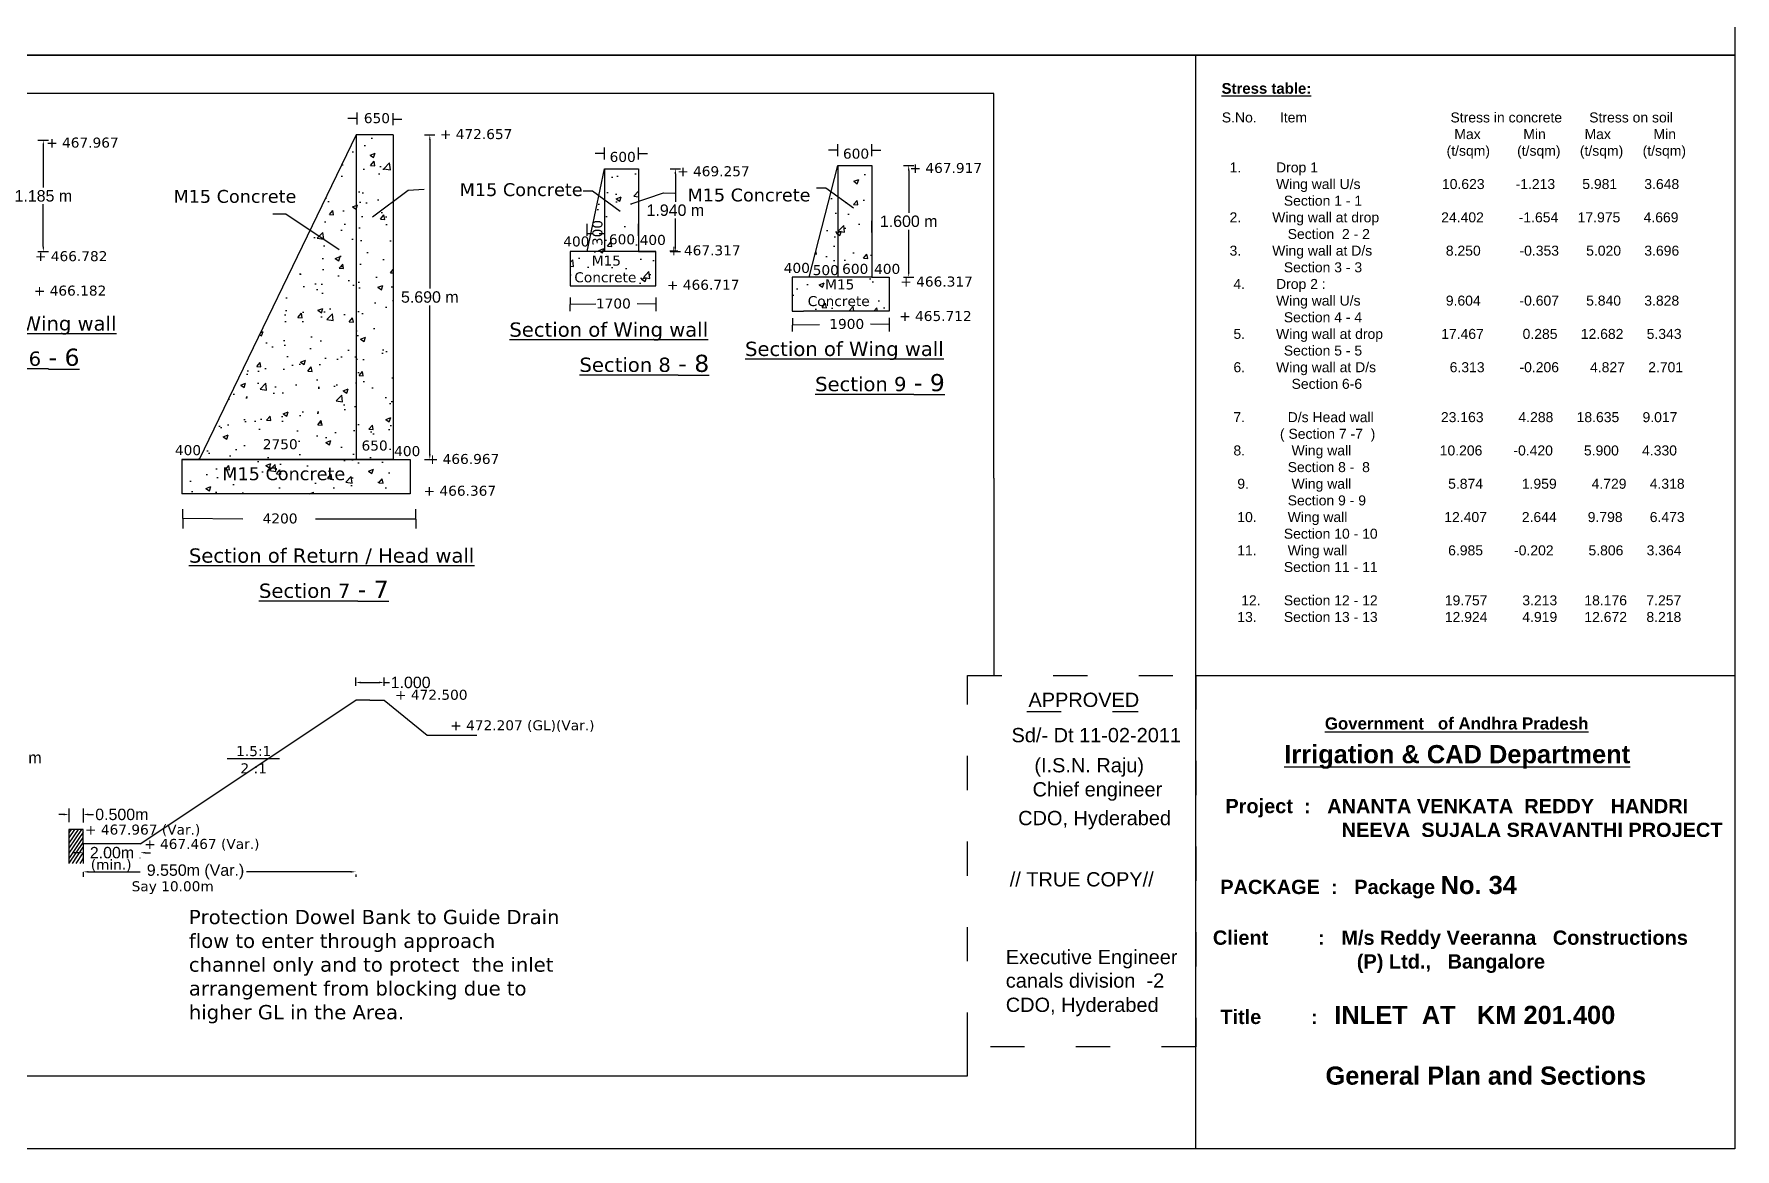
# Model space of a CAD drawing. Header units: inches. Extents: x 132 to 257, y -67 to 80.
# Drawn here: x 197.1 to 256.7, y -66.6 to -27.6 of the extents above; entities that cross this region are included whole.
import ezdxf

# ---------------------------------------------------------------- set-up
doc = ezdxf.new("R2010")
doc.units = ezdxf.units.IN
doc.header["$LTSCALE"] = 0.1
doc.header["$MEASUREMENT"] = 0
doc.linetypes.add('ACAD_ISO03W100', pattern=[30, 12, -18])
doc.styles.get("Standard").update_dxf_attribs({"font": 'arial.ttf'})
doc.dimstyles.get("Standard").update_dxf_attribs({"dimtxt": 0.4, "dimasz": 0.18, "dimexe": 0.18, "dimexo": 0.5, "dimgap": 0.09, "dimtad": 0, "dimtih": 1, "dimtoh": 1, "dimdec": 3, "dimzin": 0, "dimdsep": 46, "dimtxsty": 'Standard', "dimcen": 0.09, "dimadec": 0, "dimazin": 0, "dimtfac": 1, "dimtdec": 3, "dimtofl": 0, "dimtmove": 0, "dimatfit": 3, "dimfxl": 1, "dimtolj": 1, "dimtzin": 0, "dimarcsym": 0})
pattern_1 = [(50, (65.9929, 6.2524), (1.79315, -0.15688), [0.1875, -2.0625]), (355, (65.9929, 6.2524), (-0.346878, 1.88048), [0.15, -1.65]), (100.4514, (66.1423, 6.2393), (1.446273, 1.723599), [0.15935, -1.752855]), (46.1842, (65.993, 6.7524), (2.668103, -0.413798), [0.28125, -3.09375]), (96.6356, (66.2152, 6.718), (2.336657, 2.435295), [0.239026, -2.629282]), (351.1842, (65.993, 6.7524), (2.336655, 2.435297), [0.225, -2.475]), (21, (66.2429, 6.6274), (1.492268, -1.006547), [0.1875, -2.0625]), (326, (66.2429, 6.6274), (0.608288, 1.812875), [0.15, -1.65]), (71.4514, (66.3673, 6.5435), (2.100557, 0.806326), [0.15935, -1.752855]), (37.5, (65.9929, 6.25236), (0.0303996, 0.8322346), [0, -1.63, 0, -1.675, 0, -1.65625]), (7.5, (65.9929, 6.2524), (0.657674, 0.9860293), [0, -0.955, 0, -1.5925, 0, -0.63125]), (327.5, (65.4354, 6.25236), (1.334556, -0.0563872), [0, -0.625, 0, -1.95, 0, -2.5875]), (317.5, (65.1854, 6.2524), (1.457965, 0.2502625), [0, -0.8125, 0, -1.295, 0, -1.8375])]

# ---------------------------------------------------------------- blocks, each defined once
blk = doc.blocks.new('*D39')
at = {"color": 0, "lineweight": -2, "transparency": 16777216}
for p, q in [((198.35, -54.691), (198.35, -54.718)), ((198.85, -54.691), (198.85, -54.718)), ((198.17, -54.898), (197.99, -54.898)), ((199.03, -54.898), (199.21, -54.898))]:
    blk.add_line(p, q, dxfattribs=at)
at = {"color": 0, "transparency": 16777216}
for points in [[(198.17, -54.868), (198.17, -54.928), (198.35, -54.898)], [(199.03, -54.868), (199.03, -54.928), (198.85, -54.898)]]:
    blk.add_solid(points, dxfattribs=at)
at = {"layer": 'Defpoints', "color": 0, "transparency": 16777216}
for p in [(198.35, -55.191), (198.85, -54.898), (198.85, -55.191)]:
    blk.add_point(p, dxfattribs=at)
at = {"color": 0, "transparency": 16777216, "insert": (200.203, -54.898), "char_height": 0.4, "attachment_point": 5}
blk.add_mtext('\\A1;0.500m', dxfattribs=at)
blk = doc.blocks.new('*D40')
at = {"color": 0, "lineweight": -2, "transparency": 16777216}
for p, q in [((198.67, -56.238), (198.49, -56.238)), ((198.85, -56.427), (198.85, -56.418)), ((200.85, -56.427), (200.85, -56.418)), ((201.03, -56.238), (201.21, -56.238))]:
    blk.add_line(p, q, dxfattribs=at)
at = {"color": 0, "transparency": 16777216}
for points in [[(198.67, -56.208), (198.67, -56.268), (198.85, -56.238)], [(201.03, -56.208), (201.03, -56.268), (200.85, -56.238)]]:
    blk.add_solid(points, dxfattribs=at)
at = {"layer": 'Defpoints', "color": 0, "transparency": 16777216}
for p in [(198.85, -55.927), (200.85, -55.927), (200.85, -56.238)]:
    blk.add_point(p, dxfattribs=at)
at = {"color": 0, "transparency": 16777216, "insert": (199.858, -56.238), "char_height": 0.4, "attachment_point": 5}
blk.add_mtext('\\A1;2.00m', dxfattribs=at)
blk = doc.blocks.new('*D41')
at = {"color": 0, "lineweight": -2, "transparency": 16777216}
for p, q in [((198.85, -56.918), (198.85, -57.088)), ((199.03, -56.908), (200.842, -56.908)), ((208.22, -56.908), (204.573, -56.908)), ((208.4, -57.002), (208.4, -57.088))]:
    blk.add_line(p, q, dxfattribs=at)
at = {"color": 0, "transparency": 16777216}
for points in [[(199.03, -56.878), (199.03, -56.938), (198.85, -56.908)], [(208.22, -56.878), (208.22, -56.938), (208.4, -56.908)]]:
    blk.add_solid(points, dxfattribs=at)
at = {"layer": 'Defpoints', "color": 0, "transparency": 16777216}
for p in [(198.85, -56.418), (208.4, -56.502), (198.85, -56.908)]:
    blk.add_point(p, dxfattribs=at)
at = {"color": 0, "transparency": 16777216, "insert": (202.708, -56.908), "char_height": 0.4, "attachment_point": 5}
blk.add_mtext('\\A1; 9.550m (Var.)', dxfattribs=at)
blk = doc.blocks.new('*D52')
at = {"color": 0, "lineweight": -2, "transparency": 16777216}
for p, q in [((197.265, -31.272), (197.632, -31.272)), ((197.452, -31.452), (197.452, -32.93)), ((197.452, -34.996), (197.452, -33.518)), ((197.265, -35.176), (197.632, -35.176))]:
    blk.add_line(p, q, dxfattribs=at)
at = {"color": 0, "transparency": 16777216}
for points in [[(197.422, -31.452), (197.482, -31.452), (197.452, -31.272)], [(197.422, -34.996), (197.482, -34.996), (197.452, -35.176)]]:
    blk.add_solid(points, dxfattribs=at)
at = {"layer": 'Defpoints', "color": 0, "transparency": 16777216}
for p in [(196.765, -31.272), (197.452, -31.272), (196.765, -35.176)]:
    blk.add_point(p, dxfattribs=at)
at = {"color": 0, "transparency": 16777216, "insert": (197.452, -33.224), "char_height": 0.4, "attachment_point": 5}
blk.add_mtext('\\A1;1.185 m', dxfattribs=at)
blk = doc.blocks.new('*D53')
at = {"color": 0, "lineweight": -2, "transparency": 16777216}
for p, q in [((210.812, -31.078), (211.178, -31.078)), ((210.998, -31.258), (210.998, -36.473)), ((210.998, -42.278), (210.998, -37.062)), ((210.812, -42.458), (211.178, -42.458))]:
    blk.add_line(p, q, dxfattribs=at)
at = {"color": 0, "transparency": 16777216}
for points in [[(210.968, -31.258), (211.028, -31.258), (210.998, -31.078)], [(210.968, -42.278), (211.028, -42.278), (210.998, -42.458)]]:
    blk.add_solid(points, dxfattribs=at)
at = {"layer": 'Defpoints', "color": 0, "transparency": 16777216}
for p in [(210.312, -31.078), (210.998, -31.078), (210.312, -42.458)]:
    blk.add_point(p, dxfattribs=at)
at = {"color": 0, "transparency": 16777216, "insert": (210.998, -36.768), "char_height": 0.4, "attachment_point": 5}
blk.add_mtext('\\A1;5.690 m', dxfattribs=at)
blk = doc.blocks.new('*D54')
at = {"color": 0, "lineweight": -2, "transparency": 16777216}
for p, q in [((219.418, -32.276), (219.784, -32.276)), ((219.604, -32.456), (219.604, -33.432)), ((219.604, -34.996), (219.604, -34.02)), ((219.418, -35.176), (219.784, -35.176))]:
    blk.add_line(p, q, dxfattribs=at)
at = {"color": 0, "transparency": 16777216}
for points in [[(219.574, -32.456), (219.634, -32.456), (219.604, -32.276)], [(219.574, -34.996), (219.634, -34.996), (219.604, -35.176)]]:
    blk.add_solid(points, dxfattribs=at)
at = {"layer": 'Defpoints', "color": 0, "transparency": 16777216}
for p in [(218.918, -32.276), (219.604, -32.276), (218.918, -35.176)]:
    blk.add_point(p, dxfattribs=at)
at = {"color": 0, "transparency": 16777216, "insert": (219.604, -33.726), "char_height": 0.4, "attachment_point": 5}
blk.add_mtext('\\A1;1.940 m', dxfattribs=at)
blk = doc.blocks.new('*D55')
at = {"color": 0, "lineweight": -2, "transparency": 16777216}
for p, q in [((227.597, -32.162), (227.963, -32.162)), ((227.783, -32.342), (227.783, -33.82)), ((227.783, -35.886), (227.783, -34.408)), ((227.597, -36.066), (227.963, -36.066))]:
    blk.add_line(p, q, dxfattribs=at)
at = {"color": 0, "transparency": 16777216}
for points in [[(227.753, -32.342), (227.813, -32.342), (227.783, -32.162)], [(227.753, -35.886), (227.813, -35.886), (227.783, -36.066)]]:
    blk.add_solid(points, dxfattribs=at)
at = {"layer": 'Defpoints', "color": 0, "transparency": 16777216}
for p in [(227.097, -32.162), (227.783, -32.162), (227.097, -36.066)]:
    blk.add_point(p, dxfattribs=at)
at = {"color": 0, "transparency": 16777216, "insert": (227.783, -34.114), "char_height": 0.4, "attachment_point": 5}
blk.add_mtext('\\A1;1.600 m', dxfattribs=at)
blk = doc.blocks.new('*D56')
at = {"color": 0, "lineweight": -2, "transparency": 16777216}
for p, q in [((196.197, -50.67), (196.563, -50.67)), ((196.383, -50.85), (196.383, -52.614)), ((196.383, -54.967), (196.383, -53.203)), ((196.197, -55.147), (196.563, -55.147))]:
    blk.add_line(p, q, dxfattribs=at)
at = {"color": 0, "transparency": 16777216}
for points in [[(196.353, -50.85), (196.413, -50.85), (196.383, -50.67)], [(196.353, -54.967), (196.413, -54.967), (196.383, -55.147)]]:
    blk.add_solid(points, dxfattribs=at)
at = {"layer": 'Defpoints', "color": 0, "transparency": 16777216}
for p in [(195.697, -50.67), (196.383, -50.67), (195.697, -55.147)]:
    blk.add_point(p, dxfattribs=at)
at = {"color": 0, "transparency": 16777216, "insert": (196.383, -52.908), "char_height": 0.4, "attachment_point": 5}
blk.add_mtext('\\A1;3.715 m', dxfattribs=at)
blk = doc.blocks.new('*D59')
at = {"color": 0, "lineweight": -2, "transparency": 16777216}
for p, q in [((208.4, -50.394), (208.4, -50.093)), ((208.58, -50.273), (209.22, -50.273)), ((209.4, -50.394), (209.4, -50.093)), ((209.4, -50.273), (209.58, -50.273))]:
    blk.add_line(p, q, dxfattribs=at)
at = {"color": 0, "transparency": 16777216}
for points in [[(208.58, -50.243), (208.58, -50.303), (208.4, -50.273)], [(209.22, -50.243), (209.22, -50.303), (209.4, -50.273)]]:
    blk.add_solid(points, dxfattribs=at)
at = {"layer": 'Defpoints', "color": 0, "transparency": 16777216}
for p in [(209.4, -50.273), (208.4, -50.894), (209.4, -50.894)]:
    blk.add_point(p, dxfattribs=at)
at = {"color": 0, "transparency": 16777216, "insert": (210.326, -50.273), "char_height": 0.4, "attachment_point": 5}
blk.add_mtext('\\A1;1.000', dxfattribs=at)

msp = doc.modelspace()

# ---------------------------------------------------------------- hatches: boundary and pattern name
h = msp.add_hatch()
h.set_pattern_fill('AR-CONC', color=256, scale=0.25, style=0)
h.set_pattern_definition(pattern_1)
h.paths.add_polyline_path([(208.4118, -31.0776), (202.9118, -42.4576), (208.4118, -42.4576)])
h.paths.add_polyline_path([(209.7118, -36.332), (208.4118, -37.1006), (208.4118, -42.4576), (209.7118, -42.4576)])
h.paths.add_polyline_path([(210.3118, -42.4576), (209.7118, -42.4576), (208.4118, -42.4576), (202.9118, -42.4576), (202.3118, -42.4576), (202.3118, -43.6576), (210.3118, -43.6576)])
h.paths.add_polyline_path([(205.0575, -41.6605), (206.3871, -41.6605), (206.3871, -42.2001), (205.0575, -42.2001)], flags=24)
h.paths.add_polyline_path([(208.5173, -41.708), (209.5465, -41.708), (209.5465, -42.2474), (208.5173, -42.2474)], flags=24)
h.paths.add_polyline_path([(203.6123, -42.6215), (208.0402, -42.6215), (208.0402, -43.3141), (203.6123, -43.3141)], flags=24)
h = msp.add_hatch()
h.set_pattern_fill('AR-CONC', color=256, scale=0.25, style=0)
h.set_pattern_definition(pattern_1)
h.paths.add_polyline_path([(209.7118, -31.0776), (208.4118, -31.0776), (208.4118, -37.1006), (209.7118, -36.332)])
h = msp.add_hatch()
h.set_pattern_fill('AR-CONC', color=256, scale=0.25, style=0)
h.set_pattern_definition([(50, (68.5755, 6.1358), (1.79315, -0.15688), [0.1875, -2.0625]), (355, (68.5755, 6.1358), (-0.346878, 1.88048), [0.15, -1.65]), (100.4514, (68.7249, 6.1227), (1.446273, 1.723599), [0.15935, -1.752855]), (46.1842, (68.5755, 6.6358), (2.668103, -0.413798), [0.28125, -3.09375]), (96.6356, (68.7978, 6.6013), (2.336657, 2.435295), [0.239026, -2.629282]), (351.1842, (68.5755, 6.6358), (2.336655, 2.435297), [0.225, -2.475]), (21, (68.8255, 6.5108), (1.492268, -1.006547), [0.1875, -2.0625]), (326, (68.8255, 6.5108), (0.608288, 1.812875), [0.15, -1.65]), (71.4514, (68.9498, 6.4269), (2.100557, 0.806326), [0.15935, -1.752855]), (37.5, (68.5755, 6.1358), (0.0303996, 0.8322346), [0, -1.63, 0, -1.675, 0, -1.65625]), (7.5, (68.5755, 6.1358), (0.657674, 0.9860293), [0, -0.955, 0, -1.5925, 0, -0.63125]), (327.5, (68.018, 6.1358), (1.334556, -0.0563872), [0, -0.625, 0, -1.95, 0, -2.5875]), (317.5, (67.768, 6.1358), (1.4579654, 0.2502625), [0, -0.8125, 0, -1.295, 0, -1.8375])])
h.paths.add_polyline_path([(226.4968, -32.1618), (225.2968, -32.1618), (225.2968, -36.0658), (226.4968, -36.0658)])
h.paths.add_polyline_path([(225.2968, -33.2414), (225.0638, -33.0715), (224.2968, -36.0658), (225.2968, -36.0658)])
h.paths.add_polyline_path([(224.2968, -36.0658), (223.6968, -36.0658), (223.6968, -37.2658), (224.0968, -37.2658), (227.0968, -37.2658), (227.0968, -36.0658), (226.4968, -36.0658), (225.2968, -36.0658)])
h.paths.add_polyline_path([(225.3632, -35.5167), (226.3924, -35.5167), (226.3924, -36.056), (225.3632, -36.056)], flags=24)
h.paths.add_polyline_path([(224.1556, -36.0627), (226.6213, -36.0627), (226.6213, -37.1858), (224.1556, -37.1858)], flags=9)
h.paths.add_polyline_path([(223.3165, -35.4842), (224.3387, -35.4842), (224.3387, -36.0238), (223.3165, -36.0238)], flags=9)
h = msp.add_hatch()
h.set_pattern_fill('AR-CONC', color=256, scale=0.25, style=0)
h.set_pattern_definition([(50, (61.7441, 4.5155), (1.79315, -0.15688), [0.1875, -2.0625]), (355, (61.7441, 4.5155), (-0.346878, 1.88048), [0.15, -1.65]), (100.4514, (61.8936, 4.5024), (1.446273, 1.723599), [0.15935, -1.752855]), (46.1842, (61.7441, 5.0155), (2.668103, -0.413798), [0.28125, -3.09375]), (96.6356, (61.9665, 4.981), (2.336657, 2.435295), [0.239026, -2.629282]), (351.1842, (61.744, 5.0155), (2.336655, 2.435297), [0.225, -2.475]), (21, (61.9941, 4.8905), (1.492268, -1.006547), [0.1875, -2.0625]), (326, (61.9941, 4.8905), (0.608288, 1.812875), [0.15, -1.65]), (71.4514, (62.1185, 4.8066), (2.100557, 0.806326), [0.15935, -1.752855]), (37.5, (61.7441, 4.5155), (0.0303996, 0.8322346), [0, -1.63, 0, -1.675, 0, -1.65625]), (7.5, (61.7441, 4.5155), (0.657674, 0.9860293), [0, -0.955, 0, -1.5925, 0, -0.63125]), (327.5, (61.1866, 4.5155), (1.334556, -0.0563872), [0, -0.625, 0, -1.95, 0, -2.5875]), (317.5, (60.9366, 4.5155), (1.4579654, 0.2502625), [0, -0.8125, 0, -1.295, 0, -1.8375])])
h.paths.add_polyline_path([(218.3177, -32.2758), (217.1177, -32.2758), (217.1177, -35.1758), (218.3177, -35.1758)])
h.paths.add_polyline_path([(217.1177, -33.3554), (216.9236, -33.2139), (216.5177, -35.1758), (217.1177, -35.1758)])
h.paths.add_polyline_path([(215.9177, -35.1758), (215.9177, -36.3758), (218.9177, -36.3758), (218.9177, -35.1758)])
h.paths.add_polyline_path([(217.1896, -34.482), (218.2188, -34.482), (218.2188, -35.0213), (217.1896, -35.0213)], flags=24)
h.paths.add_polyline_path([(216.6098, -35.0694), (216.6098, -34.0473), (217.1494, -34.0473), (217.1494, -35.0694)], flags=9)
h.paths.add_polyline_path([(215.9765, -35.2285), (218.4421, -35.2285), (218.4421, -36.3517), (215.9765, -36.3517)], flags=24)

# ---------------------------------------------------------------- linework, layer by layer
for p, q in [((237.8464, -50.0235), (237.8464, -28.2935)), ((230.7636, -29.6378), (132.3623, -29.6378)), ((230.7636, -43.1131), (230.7636, -29.6378)), ((208.4487, -30.7155), (208.4487, -30.2996)), ((209.7118, -30.7444), (209.7118, -30.3284)), ((208.4487, -30.5076), (208.1207, -30.5076)), ((209.7118, -30.5364), (210.0216, -30.5364)), ((208.4118, -31.0776), (202.9118, -42.4576)), ((208.4118, -31.0776), (208.4118, -42.4576)), ((209.7118, -31.0776), (208.4118, -31.0776)), ((209.7118, -31.0776), (209.7118, -42.4576)), ((209.7118, -31.0776), (209.7118, -42.4576)), ((217.1177, -31.9425), (217.1177, -31.5266)), ((218.3177, -31.9425), (218.3177, -31.5266)), ((225.2968, -31.8285), (225.2968, -31.4126)), ((226.4968, -31.8285), (226.4968, -31.4126)), ((217.1177, -31.7346), (216.7897, -31.7346)), ((218.3177, -31.7346), (218.6276, -31.7346)), ((224.2968, -36.0658), (225.2968, -32.1618)), ((225.2968, -31.6206), (224.9688, -31.6206)), ((225.2968, -32.1618), (225.2968, -36.0658)), ((225.2968, -32.1618), (226.4968, -32.1618)), ((226.4968, -31.6206), (226.8067, -31.6206)), ((226.4968, -32.1618), (226.4968, -35.0618)), ((226.4968, -32.1618), (226.4968, -35.0618)), ((226.4968, -32.1618), (226.4968, -36.0658)), ((216.5177, -35.1758), (217.1177, -32.2758)), ((217.1177, -32.2758), (218.3177, -32.2758)), ((217.1177, -32.2758), (217.1177, -35.1758)), ((218.3177, -32.2758), (218.3177, -35.1758)), ((218.3177, -32.2758), (218.3177, -35.1758)), ((216.5177, -34.6216), (216.5177, -34.2063)), ((216.5177, -34.5386), (216.7056, -34.5386)), ((216.9342, -34.5386), (217.1177, -34.5386)), ((218.3177, -34.6216), (218.3177, -34.2063)), ((226.4968, -34.5076), (226.4968, -34.0923)), ((217.1177, -35.1758), (216.5177, -35.1758)), ((218.3177, -35.1758), (217.1177, -35.1758)), ((218.3177, -35.1758), (218.9177, -35.1758)), ((224.2968, -36.0658), (223.6968, -36.0658)), ((223.6968, -36.0658), (223.6968, -37.2658)), ((225.2968, -36.0658), (224.2968, -36.0658)), ((226.4968, -36.0658), (225.2968, -36.0658)), ((226.4968, -36.0658), (225.2968, -36.0658)), ((226.4968, -36.0658), (227.0968, -36.0658)), ((227.0968, -36.0658), (227.0968, -37.2658)), ((215.9177, -36.7828), (215.9102, -37.2572)), ((218.9251, -36.7828), (218.9177, -37.2572)), ((215.9139, -37.02), (216.8124, -37.0014)), ((218.2633, -36.9952), (218.9216, -37.0056)), ((223.6968, -37.2658), (224.0968, -37.2658)), ((223.7057, -37.5041), (223.6982, -37.9785)), ((227.0968, -37.2658), (224.0968, -37.2658)), ((227.1043, -37.4992), (227.0968, -37.9736)), ((223.702, -37.7413), (224.6611, -37.7238)), ((226.4424, -37.7116), (227.1008, -37.722)), ((202.3118, -42.4576), (202.3118, -43.6576)), ((202.9118, -42.4576), (202.3118, -42.4576)), ((202.3118, -42.4576), (209.7118, -42.4576)), ((208.4118, -42.4576), (202.9118, -42.4576)), ((209.7118, -42.4576), (208.4118, -42.4576)), ((209.7118, -42.4576), (210.3118, -42.4576)), ((209.7118, -42.4576), (210.3118, -42.4576)), ((210.3118, -42.4576), (210.3118, -43.6576)), ((230.7636, -43.1131), (230.7636, -50.0235)), ((210.3118, -43.6576), (202.3118, -43.6576)), ((202.3273, -44.2012), (202.3416, -44.8824)), ((202.3339, -44.5142), (204.4462, -44.5418)), ((206.9925, -44.5418), (210.5046, -44.5418)), ((210.4975, -44.2012), (210.5118, -44.8824)), ((200.8504, -55.9273), (208.4004, -50.8943)), ((208.9004, -50.8943), (208.4004, -50.8943)), ((208.9004, -50.8943), (209.4004, -50.8943)), ((209.4004, -50.8943), (210.9013, -52.1244)), ((210.9013, -52.1244), (212.6462, -52.1244)), ((203.8962, -52.9411), (205.7322, -52.9411)), ((198.3504, -54.718), (198.3504, -55.1627)), ((198.8504, -54.6905), (198.8504, -55.1791)), ((198.8504, -55.4273), (198.3504, -55.4273)), ((198.3504, -55.4273), (198.3504, -56.6145)), ((198.4274, -55.4273), (198.3504, -55.5417)), ((198.5479, -55.4273), (198.3504, -55.7209)), ((198.6684, -55.4273), (198.3504, -55.9)), ((198.789, -55.4273), (198.3504, -56.0792)), ((198.8504, -55.9273), (198.8504, -55.4273)), ((198.8504, -55.5151), (198.3504, -56.2584)), ((198.8423, -55.7064), (198.3504, -56.4375)), ((198.8423, -55.8771), (198.3504, -56.6082)), ((200.8504, -55.9273), (198.8504, -55.9273)), ((198.8504, -55.9273), (198.8504, -56.6145)), ((198.8423, -56.0452), (198.4593, -56.6145)), ((198.8423, -56.2389), (198.5896, -56.6145)), ((198.8423, -56.4487), (198.7307, -56.6145)), ((229.8453, -64.0593), (229.8453, -63.0428)), ((132.3623, -64.0593), (218.1341, -64.0593)), ((218.1341, -64.0593), (229.8453, -64.0593))]:
    msp.add_line(p, q)
at = {"linetype": 'ACAD_ISO03W100'}
for p, q in [((229.8453, -50.0235), (237.8464, -50.0235)), ((229.8453, -63.0428), (229.8453, -50.0235)), ((237.8464, -50.0235), (237.8464, -63.0428)), ((231.9295, -51.2846), (235.8262, -51.2846)), ((237.8464, -63.0428), (229.8453, -63.0428))]:
    msp.add_line(p, q, dxfattribs=at)
for points in [[(256.7442, 7.8625), (256.7442, -28.2935), (131.5772, -28.2935), (131.5772, 7.8625), (231.0004, 7.8625)], [(208.9892, -33.9522), (210.2448, -33.0236), (210.7993, -32.991)], [(216.3718, -33.0503), (216.6992, -33.0503), (217.665, -33.7544)], [(218.0572, -33.5042), (219.1899, -33.1197), (219.588, -33.1301)], [(224.5509, -32.9363), (224.8783, -32.9363), (225.8441, -33.6404)], [(205.5005, -33.855), (205.9467, -33.8472), (207.8256, -35.1065)]]:
    msp.add_lwpolyline(points)
for points in [[(131.5772, -28.2935), (256.7442, -28.2935), (256.7442, -66.6194), (131.5772, -66.6194)], [(218.9177, -35.1758), (215.9177, -35.1758), (215.9177, -36.3758), (218.9177, -36.3758)], [(237.8464, -50.0235), (256.7442, -50.0235), (256.7442, -66.6194), (237.8464, -66.6194)]]:
    msp.add_lwpolyline(points, close=True)

# ---------------------------------------------------------------- texts
for s, p in [('APPROVED', (231.9808, -51.1303)), ('Sd/- Dt 11-02-2011', (231.3874, -52.3666)), ('(I.S.N. Raju)', (232.1886, -53.4224)), ('Chief engineer ', (232.1256, -54.2669)), ('CDO, Hyderabed ', (231.6199, -55.2731)), ('// TRUE COPY//', (231.3246, -57.4206)), ('Executive Engineer ', (231.1862, -60.1435)), ('canals division  -2 ', (231.1862, -60.9675)), ('CDO, Hyderabed', (231.1862, -61.8176))]:
    msp.add_text(s, height=0.5).set_placement(p)
at = {"attachment_point": 1}
for s, insert, char_height, width in [('{\\fArial|b1|i0|c0|p34;\\LStress table:}', (238.7492, -29.2689), 0.375, 12.699569), ('{\\fVerdana|b0|i0|c0|p34;650}', (208.6856, -30.3224), 0.35, 1.741063), ('S.No.      Item                                     Stress in concrete       Stress on soil   \\P                                                            Max           Min          Max           Min\\P                                                          (t/sqm)       (t/sqm)     (t/sqm)     (t/sqm)\\P  1.         Drop 1\\P              Wing wall U/s                     10.623        -1.213       5.981       3.648\\P                Section 1 - 1\\P  2.        Wing wall at drop                24.402         -1.654     17.975      4.669              \\P                 Section  2 - 2\\P  3.        Wing wall at D/s                   8.250          -0.353       5.020      3.696\\P                Section 3 - 3\\P   4.        Drop 2 :\\P              Wing wall U/s                      9.604          -0.607       5.840      3.828\\P                Section 4 - 4\\P   5.        Wing wall at drop               17.467          0.285      12.682      5.343\\P                Section 5 - 5                        \\P   6.        Wing wall at D/s                   6.313         -0.206        4.827      2.701\\P                  Section 6-6\\P\\P   7.           D/s Head wall^I^I     23.163         4.288      18.635      9.017   ^I\\P               ( Section 7 -7  )                              \\P   8.            Wing wall ^I               10.206        -0.420        5.900      4.330                \\P                 Section 8 -  8              \\P    9.           Wing wall                         5.874          1.959         4.729      4.318                \\P                 Section 9 - 9\\P    10.        Wing wall                         12.407         2.644        9.798       6.473\\P                Section 10 - 10\\P    11.        Wing wall                          6.985        -0.202         5.806      3.364\\P                Section 11 - 11\\P\\P     12.      Section 12 - 12^I^I      19.757         3.213       18.176     7.257\\P    13.       Section 13 - 13^I^I      12.924         4.919       12.672     8.218', (238.7578, -30.2987), 0.35, 36.111938), ('{\\fVerdana|b0|i0|c0|p34;+ 472.657}', (211.3507, -30.8815), 0.35, 2.758636), ('{\\fVerdana|b0|i0|c0|p34;+ 467.967}', (197.5531, -31.1795), 0.35, 3.502237), ('{\\fVerdana|b0|i0|c0|p34;600}', (225.48, -31.5671), 0.35, 1.741063), ('{\\fVerdana|b0|i0|c0|p34;600}', (217.3009, -31.6811), 0.35, 1.741063), ('{\\fVerdana|b0|i0|c0|p34;+ 469.257}', (219.6693, -32.1833), 0.35, 3.502237), ('{\\fVerdana|b0|i0|c0|p34;+ 467.917}', (227.8138, -32.0693), 0.35, 3.502237), ('{\\fVerdana|b0|i0|c0|p34;M15 Concrete}', (212.0463, -32.7782), 0.45, 5.79453), ('{\\fVerdana|b0|i0|c0|p34;M15 Concrete}', (202.0132, -33.0146), 0.45, 5.79453), ('{\\fVerdana|b0|i0|c0|p34;M15 Concrete}', (220.0309, -32.9656), 0.45, 5.79453), ('{\\fVerdana|b0|i0|c0|p34;600}', (217.2771, -34.5695), 0.35, 1.741063), ('{\\fVerdana|b0|i0|c0|p34;+ 466.782}', (197.1589, -35.1596), 0.35, 3.502237), ('{\\fVerdana|b0|i0|c0|p34;400}', (215.6767, -34.6426), 0.35, 1.741063), ('{\\fVerdana|b0|i0|c0|p34;400}', (218.3541, -34.5907), 0.35, 1.741063), ('{\\fVerdana|b0|i0|c0|p34;+ 467.317}', (219.351, -34.9558), 0.35, 3.502237), ('{\\fVerdana|b0|i0|c0|p34;    M15 Concrete}', (216.064, -35.316), 0.35, 3.454), ('{\\fVerdana|b0|i0|c0|p34;400}', (223.404, -35.5717), 0.35, 2.192906), ('{\\fVerdana|b0|i0|c0|p34;500}', (224.4196, -35.6482), 0.35, 1.746596), ('{\\fVerdana|b0|i0|c0|p34;600}', (225.4507, -35.6042), 0.35, 1.746596), ('{\\fVerdana|b0|i0|c0|p34;400}', (226.5703, -35.6056), 0.35, 1.703994), ('{\\fVerdana|b0|i0|c0|p34;+ 466.182}', (197.1191, -36.3668), 0.35, 3.502237), ('{\\fVerdana|b0|i0|c0|p34;+ 466.717}', (219.3111, -36.1631), 0.35, 3.502237), ('{\\fVerdana|b0|i0|c0|p34;    M15 Concrete}', (224.2431, -36.1502), 0.35, 3.454), ('{\\fVerdana|b0|i0|c0|p34;+ 466.317}', (227.4903, -36.0493), 0.35, 3.502237), ('{\\fVerdana|b0|i0|c0|p34;1700}', (216.8217, -36.8183), 0.35, 1.741063), ('{\\fVerdana|b0|i0|c0|p34;\\LSection of D/s Wing wall }', (191.7153, -37.4424), 0.5, 13.403981), ('{\\fVerdana|b0|i0|c0|p34;1900}', (225.0008, -37.5347), 0.35, 1.741063), ('{\\fVerdana|b0|i0|c0|p34;+ 465.712}', (227.4504, -37.2566), 0.35, 3.502237), ('{\\fVerdana|b0|i0|c0|p34;\\LSection of Wing wall }', (213.7875, -37.6567), 0.5, 13.403981), ('{\\fVerdana|b0|i0|c0|p34;\\LSection 6\\H1.2x; - 6}', (194.1718, -38.5754), 0.5, 11.27712), ('{\\fVerdana|b0|i0|c0|p34;\\LSection of Wing wall }', (222.0466, -38.3321), 0.5, 13.403981), ('{\\fVerdana|b0|i0|c0|p34;\\LSection 8\\H1.2x; - 8}', (216.2441, -38.7897), 0.5, 11.27712), ('{\\fVerdana|b0|i0|c0|p34;\\LSection 9\\H1.2x; - 9}', (224.5031, -39.4652), 0.5, 11.27712), ('{\\fVerdana|b0|i0|c0|p34;400}', (202.0645, -41.9561), 0.35, 0.713355), ('{\\fVerdana|b0|i0|c0|p34;2750}', (205.145, -41.748), 0.35, 1.741063), ('{\\fVerdana|b0|i0|c0|p34;650}', (208.6048, -41.7955), 0.35, 1.741063), ('{\\fVerdana|b0|i0|c0|p34;400}', (209.7482, -41.9893), 0.35, 1.741063), ('{\\fVerdana|b0|i0|c0|p34;+ 466.967}', (210.8931, -42.2663), 0.35, 2.758636), ('{\\fVerdana|b0|i0|c0|p34;M15 Concrete}', (203.7248, -42.734), 0.45, 5.79453), ('{\\fVerdana|b0|i0|c0|p34;+ 466.367}', (210.7817, -43.3797), 0.35, 2.758636), ('{\\fVerdana|b0|i0|c0|p34;4200}', (205.139, -44.3499), 0.35, 1.741063), ('{\\fVerdana|b0|i0|c0|p34;\\LSection of Return / Head wall }', (202.5537, -45.575), 0.5, 13.403981), ('{\\fVerdana|b0|i0|c0|p34;\\LSection 7\\H1.2x; - 7}', (205.0103, -46.708), 0.5, 11.27712), ('{\\fVerdana|b0|i0|c0|p34;+ 472.500}', (209.7795, -50.5281), 0.35, 2.758636), ('{\\fVerdana|b0|i0|c0|p34;+ 472.207 (GL)(Var.)}', (211.7148, -51.5986), 0.35, 6.325772), ('{\\fArial|b1|i0|c0|p34;\\H1.055x;\\LGovernment   of Andhra Pradesh\\Ftxt.shx|c0;\\l}', (242.3697, -51.4973), 0.4, 16.144), ('{\\fArial|b1|i0|c0|p34;\\LIrrigation & CAD Department}', (240.9483, -52.4653), 0.6375, 14.402736), ('{\\fVerdana|b0|i0|c0|p34;1.5:1}', (204.2096, -52.5026), 0.35, 0.713355), ('{\\fVerdana|b0|i0|c0|p34; 2 :1}', (204.2096, -53.1058), 0.35, 1.186368), ('{\\fArial|b1|i0|c0|p34;\\H0.7843x;Project  :   ANANTA VENKATA  REDDY   HANDRI \\P                     NEEVA  SUJALA SRAVANTHI PROJECT}', (238.8831, -54.353), 0.6375, 19.921361), ('{\\fVerdana|b0|i0|c0|p34;+ 467.967 (Var.)}', (198.9138, -55.2521), 0.35, 4.196188), ('{\\fVerdana|b0|i0|c0|p34;+ 467.467 (Var.)}', (200.9866, -55.755), 0.35, 4.104217), ('{\\fVerdana|b0|i0|c0|p34;(min.)}', (199.113, -56.4767), 0.35, 3.196538), ('{\\fVerdana|b0|i0|c0|p34;Say 10.00m}', (200.5474, -57.2384), 0.35, 3.196538), ('{\\fArial|b1|i0|c0|p34;PACKAGE  :   Package \\H1.275x;No. 34\\Ftxt.shx|c0;}', (238.7043, -57.0491), 0.5, 16.841367), ('{\\fVerdana|b0|i0|c0|p34;Protection Dowel Bank to Guide Drain flow to enter through approach channel only and to protect  the inlet arrangement from blocking due to higher GL in the Area.}', (202.5537, -58.2412), 0.5, 13.403981), ('{\\fArial|b1|i0|c0|p34;Client         :   M/s Reddy Veeranna   Constructions\\P                          (P) Ltd.,   Bangalore}', (238.4453, -58.9643), 0.5, 17.095352), ('{\\fArial|b1|i0|c0|p34;Title         :   \\H1.275x;INLET  AT   KM 201.400\\P\\P\\H0.7843x;                   \\H1.275x;General Plan and Sections\\P\\H0.7843x;^I^I     }', (238.7043, -61.6041), 0.5, 16.721504)]:
    msp.add_mtext(s, dxfattribs=dict(at, insert=insert, char_height=char_height, width=width))
at = {"insert": (216.6973, -34.9819), "char_height": 0.35, "width": 1.741063, "attachment_point": 1, "rotation": 90}
msp.add_mtext('{\\fVerdana|b0|i0|c0|p34;300}', dxfattribs=at)

# ---------------------------------------------------------------- dimensions: what is measured, and where the dimension line sits
for base, p1, p2, text, picture, middle in [((197.4517, -31.272), (196.7655, -35.176), (196.7655, -31.272), '1.185 m', '*D52', (197.4517, -33.224)), ((210.9979, -31.0776), (210.3118, -42.4576), (210.3118, -31.0776), '5.690 m', '*D53', (210.9979, -36.7676)), ((227.783, -32.1618), (227.0968, -36.0658), (227.0968, -32.1618), '1.600 m', '*D55', (227.783, -34.1138)), ((219.6038, -32.2758), (218.9177, -35.1758), (218.9177, -32.2758), '1.940 m', '*D54', (219.6038, -33.7258)), ((196.3831, -50.6697), (195.6969, -55.1468), (195.6969, -50.6697), '3.715 m', '*D56', (196.3831, -52.9082))]:
    dim = msp.add_linear_dim(base=base, p1=p1, p2=p2, angle=90, text=text, dimstyle='Standard')
    dim.commit()
    dim.dimension.update_dxf_attribs({"geometry": picture, "text_midpoint": middle})
dim = msp.add_linear_dim(base=(209.4004, -50.2725), p1=(208.4004, -50.8943), p2=(209.4004, -50.8943), dimstyle='Standard')
dim.commit()
dim.dimension.update_dxf_attribs({"geometry": '*D59', "text_midpoint": (210.3258, -50.2725)})
dim = msp.add_linear_dim(base=(198.8504, -54.898), p1=(198.3504, -55.1905), p2=(198.8504, -55.1905), text='0.500m', dimstyle='Standard')
dim.commit()
dim.dimension.update_dxf_attribs({"geometry": '*D39', "text_midpoint": (200.2028, -54.898)})
for base, p1, p2, text, picture, middle in [((200.8504, -56.2377), (198.8504, -55.9273), (200.8504, -55.9273), '2.00m', '*D40', (199.8585, -56.2377)), ((198.8504, -56.908), (208.4004, -56.5023), (198.8504, -56.4177), ' 9.550m (Var.)', '*D41', (202.7077, -56.908))]:
    dim = msp.add_linear_dim(base=base, p1=p1, p2=p2, text=text, dimstyle='Standard')
    dim.commit()
    dim.dimension.update_dxf_attribs({"geometry": picture, "text_midpoint": middle, "dimtype": 160})

doc.saveas('drawing.dxf')
